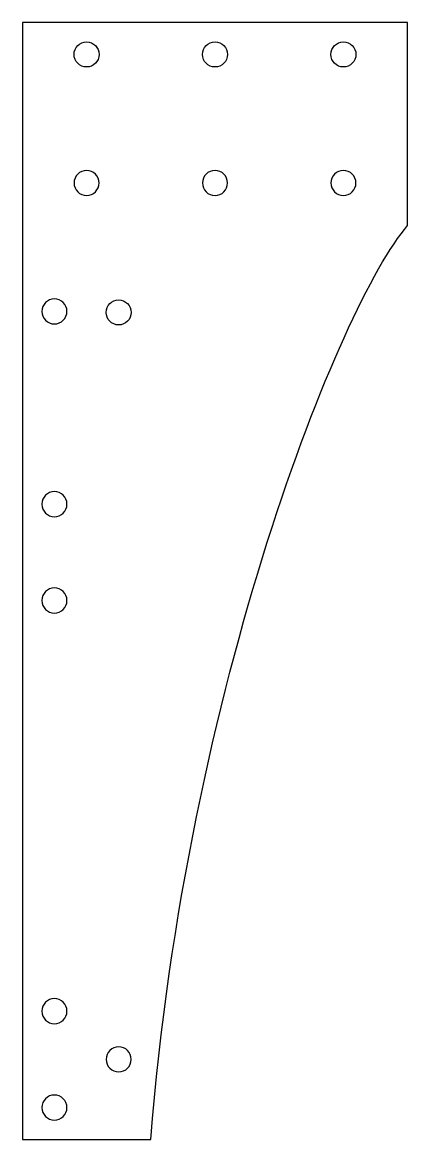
# Model space of a CAD drawing. Extents: x -30 to 30, y -87 to 87.
import ezdxf

# ---------------------------------------------------------------- set-up
doc = ezdxf.new("R2010")
doc.units = 0
doc.layers.get('0').update_dxf_attribs({"linetype": 'CONTINUOUS'})

msp = doc.modelspace()

# ---------------------------------------------------------------- linework, layer by layer
for points in [[(29.9999, 86.9626), (29.9999, 86.9626), (-30, 86.9626), (-30, 86.9626)], [(-30, 86.9626), (-30, 86.9626), (-29.9999, -86.9626), (-29.9999, -86.9626)], [(30, 55.3398), (30, 55.3398), (29.9999, 86.9626), (29.9999, 86.9626)], [(-9.9999, -86.9626), (-4.418, -16.5225), (19.4576, 43.1257), (30, 55.3398)], [(-29.9999, -86.9626), (-29.9999, -86.9626), (-9.9999, -86.9626), (-9.9999, -86.9626)]]:
    msp.add_open_spline(points, degree=3)
for points in [[(-18.05, 81.9626), (-18.05, 83.0395), (-18.923, 83.9126), (-19.9999, 83.9126), (-19.9999, 83.9126), (-21.0769, 83.9126), (-21.9499, 83.0395), (-21.9499, 81.9626), (-21.9499, 81.9626), (-21.95, 80.8856), (-21.0769, 80.0126), (-20, 80.0126), (-20, 80.0126), (-18.923, 80.0126), (-18.05, 80.8856), (-18.05, 81.9626)], [(1.9499, 81.9626), (1.9499, 83.0395), (1.0769, 83.9126), (0, 83.9126), (0, 83.9126), (-1.0769, 83.9126), (-1.9499, 83.0395), (-1.9499, 81.9626), (-1.9499, 81.9626), (-1.95, 80.8856), (-1.0769, 80.0126), (0, 80.0126), (0, 80.0126), (1.0769, 80.0126), (1.9499, 80.8856), (1.9499, 81.9626)], [(21.9499, 81.9626), (21.9499, 83.0395), (21.0769, 83.9126), (20, 83.9126), (20, 83.9126), (18.923, 83.9126), (18.05, 83.0395), (18.05, 81.9626), (18.05, 81.9626), (18.0499, 80.8856), (18.923, 80.0126), (19.9999, 80.0126), (19.9999, 80.0126), (21.0769, 80.0126), (21.9499, 80.8856), (21.9499, 81.9626)], [(-18.0499, 61.9626), (-18.0499, 63.0395), (-18.923, 63.9126), (-19.9999, 63.9126), (-19.9999, 63.9126), (-21.0769, 63.9126), (-21.9499, 63.0395), (-21.9499, 61.9626), (-21.9499, 61.9626), (-21.95, 60.8856), (-21.0769, 60.0126), (-20, 60.0126), (-20, 60.0126), (-18.923, 60.0126), (-18.05, 60.8856), (-18.05, 61.9626)], [(1.95, 61.9626), (1.95, 63.0395), (1.0769, 63.9126), (0, 63.9126), (0, 63.9126), (-1.0769, 63.9126), (-1.9499, 63.0395), (-1.9499, 61.9626), (-1.9499, 61.9626), (-1.95, 60.8856), (-1.0769, 60.0126), (0, 60.0126), (0, 60.0126), (1.0769, 60.0126), (1.9499, 60.8856), (1.9499, 61.9626)], [(21.95, 61.9626), (21.95, 63.0395), (21.0769, 63.9126), (20, 63.9126), (20, 63.9126), (18.923, 63.9126), (18.05, 63.0395), (18.05, 61.9626), (18.05, 61.9626), (18.0499, 60.8856), (18.923, 60.0126), (19.9999, 60.0126), (19.9999, 60.0126), (21.0769, 60.0126), (21.9499, 60.8856), (21.9499, 61.9626)], [(-23.0499, 41.9626), (-23.0499, 43.0395), (-23.923, 43.9126), (-24.9999, 43.9126), (-24.9999, 43.9126), (-26.0769, 43.9126), (-26.9499, 43.0395), (-26.9499, 41.9626), (-26.9499, 41.9626), (-26.95, 40.8856), (-26.0769, 40.0126), (-25, 40.0126), (-25, 40.0126), (-23.923, 40.0126), (-23.05, 40.8856), (-23.05, 41.9626)], [(-13.0512, 41.8076), (-13.0512, 42.8846), (-13.9242, 43.7576), (-15.0011, 43.7576), (-15.0011, 43.7576), (-16.0781, 43.7576), (-16.9511, 42.8846), (-16.9512, 41.8076), (-16.9512, 41.8076), (-16.9512, 40.7307), (-16.0781, 39.8576), (-15.0012, 39.8576), (-15.0012, 39.8576), (-13.9242, 39.8576), (-13.0512, 40.7307), (-13.0512, 41.8076)], [(-23.0499, 11.9626), (-23.0499, 13.0395), (-23.923, 13.9126), (-24.9999, 13.9126), (-24.9999, 13.9126), (-26.0769, 13.9126), (-26.9499, 13.0395), (-26.9499, 11.9626), (-26.9499, 11.9626), (-26.95, 10.8856), (-26.0769, 10.0126), (-25, 10.0126), (-25, 10.0126), (-23.923, 10.0126), (-23.05, 10.8856), (-23.05, 11.9626)], [(-23.0499, -3.0373), (-23.0499, -1.9604), (-23.923, -1.0873), (-24.9999, -1.0873), (-24.9999, -1.0873), (-26.0769, -1.0873), (-26.9499, -1.9604), (-26.9499, -3.0373), (-26.9499, -3.0373), (-26.95, -4.1143), (-26.0769, -4.9873), (-25, -4.9873), (-25, -4.9873), (-23.923, -4.9873), (-23.05, -4.1143), (-23.05, -3.0373)], [(-23.0499, -66.9626), (-23.0499, -65.8856), (-23.923, -65.0126), (-24.9999, -65.0126), (-24.9999, -65.0126), (-26.0769, -65.0126), (-26.9499, -65.8856), (-26.9499, -66.9626), (-26.9499, -66.9626), (-26.95, -68.0395), (-26.0769, -68.9126), (-25, -68.9126), (-25, -68.9126), (-23.923, -68.9126), (-23.05, -68.0396), (-23.05, -66.9626)], [(-13.0499, -74.4626), (-13.0499, -73.3856), (-13.923, -72.5126), (-14.9999, -72.5126), (-14.9999, -72.5126), (-16.0769, -72.5126), (-16.9499, -73.3856), (-16.9499, -74.4626), (-16.9499, -74.4626), (-16.95, -75.5395), (-16.0769, -76.4126), (-15, -76.4126), (-15, -76.4126), (-13.923, -76.4126), (-13.05, -75.5396), (-13.05, -74.4626)], [(-23.0499, -81.9626), (-23.0499, -80.8856), (-23.923, -80.0126), (-24.9999, -80.0126), (-24.9999, -80.0126), (-26.0769, -80.0126), (-26.9499, -80.8856), (-26.9499, -81.9626), (-26.9499, -81.9626), (-26.95, -83.0395), (-26.0769, -83.9126), (-25, -83.9126), (-25, -83.9126), (-23.923, -83.9126), (-23.05, -83.0396), (-23.05, -81.9626)]]:
    msp.add_open_spline(points, degree=3, knots=[0, 0, 0, 0, 0.2, 0.2, 0.2, 0.2, 0.4, 0.4, 0.4, 0.4, 0.6, 0.6, 0.6, 0.6, 1, 1, 1, 1])

doc.saveas('drawing.dxf')
